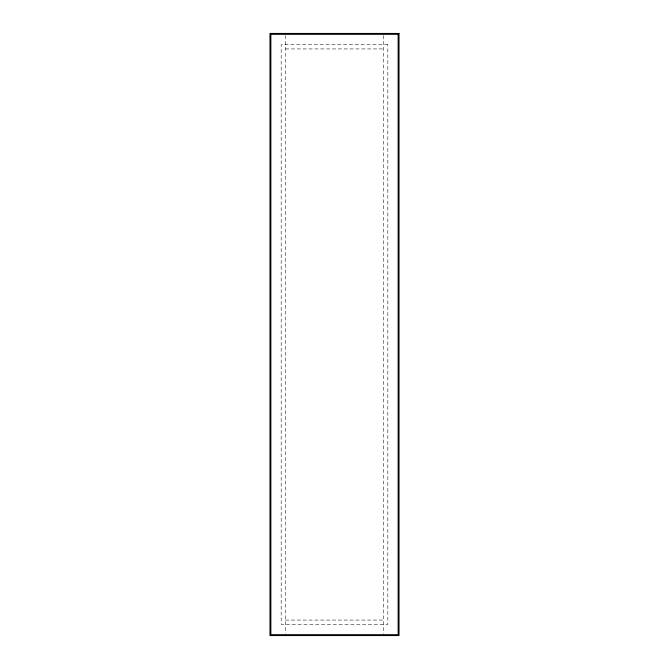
<?xml version="1.0" encoding="UTF-8"?>
<svg xmlns="http://www.w3.org/2000/svg" width="669" height="669" viewBox="0 0 669 669"><rect width="100%" height="100%" fill="white"/><g stroke="black" fill="none" stroke-linecap="round" stroke-linejoin="round"><path stroke-width="0.5" stroke-dasharray="3.35 2.51" d="M285.471 48.929L383.529 48.929M285.471 620.071L383.529 620.071M383.529 35.516L383.529 633.484M285.471 35.516L285.471 633.484M387.828 44.631L281.172 44.631L281.172 624.369L387.828 624.369L387.828 44.631"/><path stroke-width="1" d="M399.008 33.45L269.992 33.45L269.992 635.55L399.008 635.55L399.008 33.45M398.147 34.311L270.853 34.311L270.853 634.689L398.147 634.689L398.147 34.311"/></g></svg>
